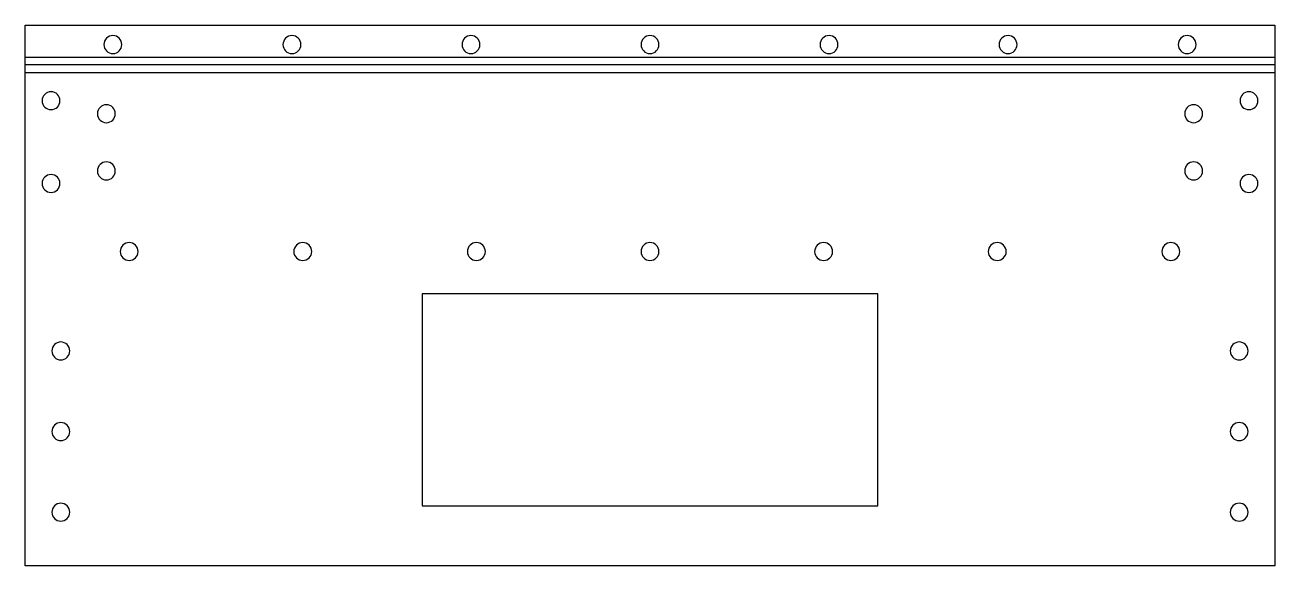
# Model space of a CAD drawing. Header units: millimetres. Extents: x 0 to 384, y 0 to 166.
import ezdxf

# ---------------------------------------------------------------- set-up
doc = ezdxf.new("R2010")
doc.units = ezdxf.units.MM

msp = doc.modelspace()

# ---------------------------------------------------------------- linework, layer by layer
at = {"layer": 'BEND'}
msp.add_line((384, 153.76), (0, 153.76), dxfattribs=at)
at = {"layer": 'BEND_EXTENT'}
for p, q in [((384, 156.02), (0, 156.02)), ((0, 151.5), (384, 151.5))]:
    msp.add_line(p, q, dxfattribs=at)
at = {"layer": 'INTERIOR_PROFILES'}
msp.add_lwpolyline([(122, 18.5), (262, 18.5), (262, 83.5), (122, 83.5)], close=True, dxfattribs=at)
at = {"layer": 'INTERIOR_PROFILES', "extrusion": (0, 0, -1)}
for centre in [(-27, 160.02), (-82, 160.02), (-137, 160.02), (-192, 160.02), (-247, 160.02), (-302, 160.02), (-357, 160.02), (-8, 142.8), (-376, 142.8), (-25, 138.8), (-359, 138.8), (-25, 121.25), (-359, 121.25), (-8, 117.4), (-376, 117.4), (-32, 96.5), (-85.33, 96.5), (-138.67, 96.5), (-192, 96.5), (-245.33, 96.5), (-298.67, 96.5), (-352, 96.5), (-11, 66), (-373, 66), (-11, 41.25), (-373, 41.25), (-11, 16.5), (-373, 16.5)]:
    msp.add_circle(centre, 2.75, dxfattribs=at)
at = {"layer": 'OUTER_PROFILES'}
msp.add_lwpolyline([(384, 166.02), (384, 0), (0, 0), (0, 166.02)], close=True, dxfattribs=at)

doc.saveas('drawing.dxf')
